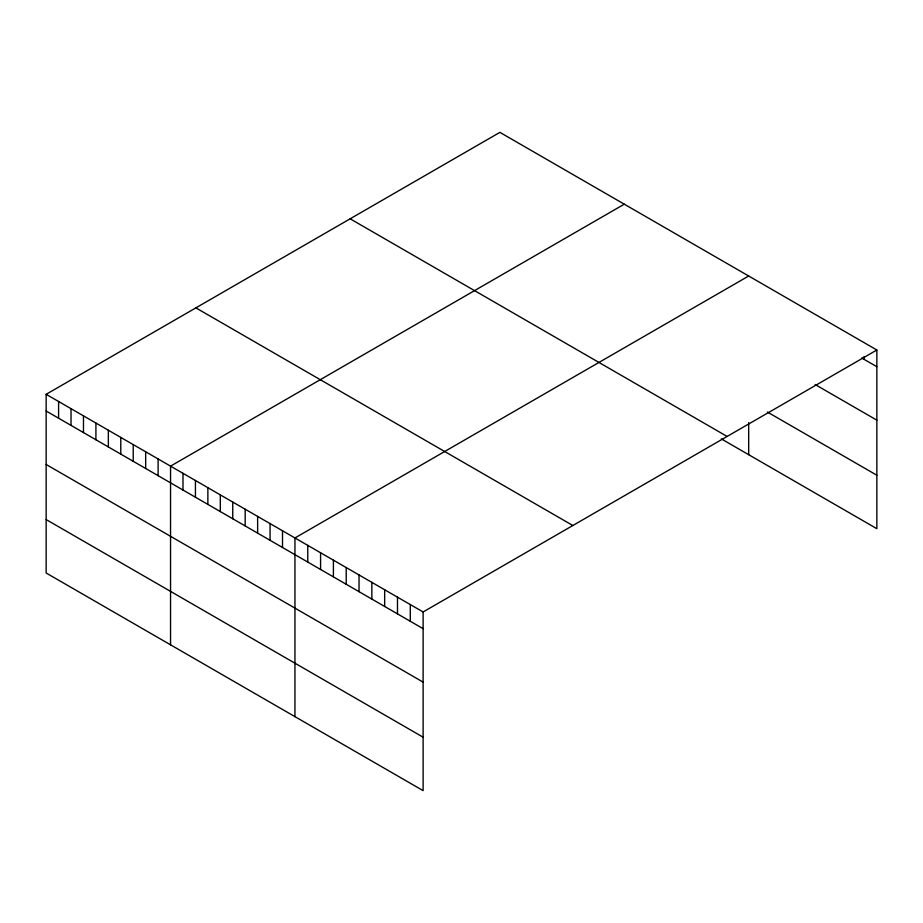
<?xml version="1.0" encoding="UTF-8"?>
<svg xmlns="http://www.w3.org/2000/svg" width="923" height="923" viewBox="0 0 923 923"><rect width="100%" height="100%" fill="white"/><g stroke="black" fill="none" stroke-linecap="round" stroke-linejoin="round"><path stroke-width="1.38" d="M876.85 350.002L423.115 611.961L423.115 790.642L46.15 572.998L46.15 394.317L499.885 132.358L876.85 350.002L876.85 528.683L721.313 438.887M624.283 204.179L170.547 466.138L170.547 644.819M748.68 276L294.945 537.959L294.945 716.64M861.701 357.962L876.85 366.708M815.101 384.51L876.85 420.161M767.325 411.993L876.85 475.23M350.152 218.809L727.116 436.441M195.884 307.867L572.848 525.51M46.15 394.317L423.115 611.961M46.15 411.023L423.115 628.667M46.15 464.477L423.115 682.12M46.15 519.557L423.115 737.189M864.032 356.52L864.032 359.312M748.68 422.619L748.68 454.681M410.297 604.553L410.297 621.271M397.478 597.158L397.478 613.864M384.66 589.762L384.66 606.469M371.854 582.355L371.854 599.073M359.035 574.96L359.035 591.666M346.217 567.564L346.217 584.271M333.399 560.157L333.399 576.875M320.581 552.762L320.581 569.468M307.763 545.355L307.763 562.072M282.507 530.783L282.507 547.489M270.07 523.595L270.07 540.301M257.632 516.418L257.632 533.125M245.183 509.231L245.183 525.937M232.746 502.054L232.746 518.761M220.309 494.866L220.309 511.573M207.871 487.69L207.871 504.396M195.434 480.502L195.434 497.209M182.985 473.326L182.985 490.032M158.11 458.962L158.11 475.668M145.672 451.774L145.672 468.48M133.224 444.598L133.224 461.304M120.786 437.41L120.786 454.116M108.349 430.233L108.349 446.94M95.911 423.046L95.911 439.752M83.474 415.869L83.474 432.575M71.025 408.681L71.025 425.388M58.587 401.505L58.587 418.211"/></g></svg>
